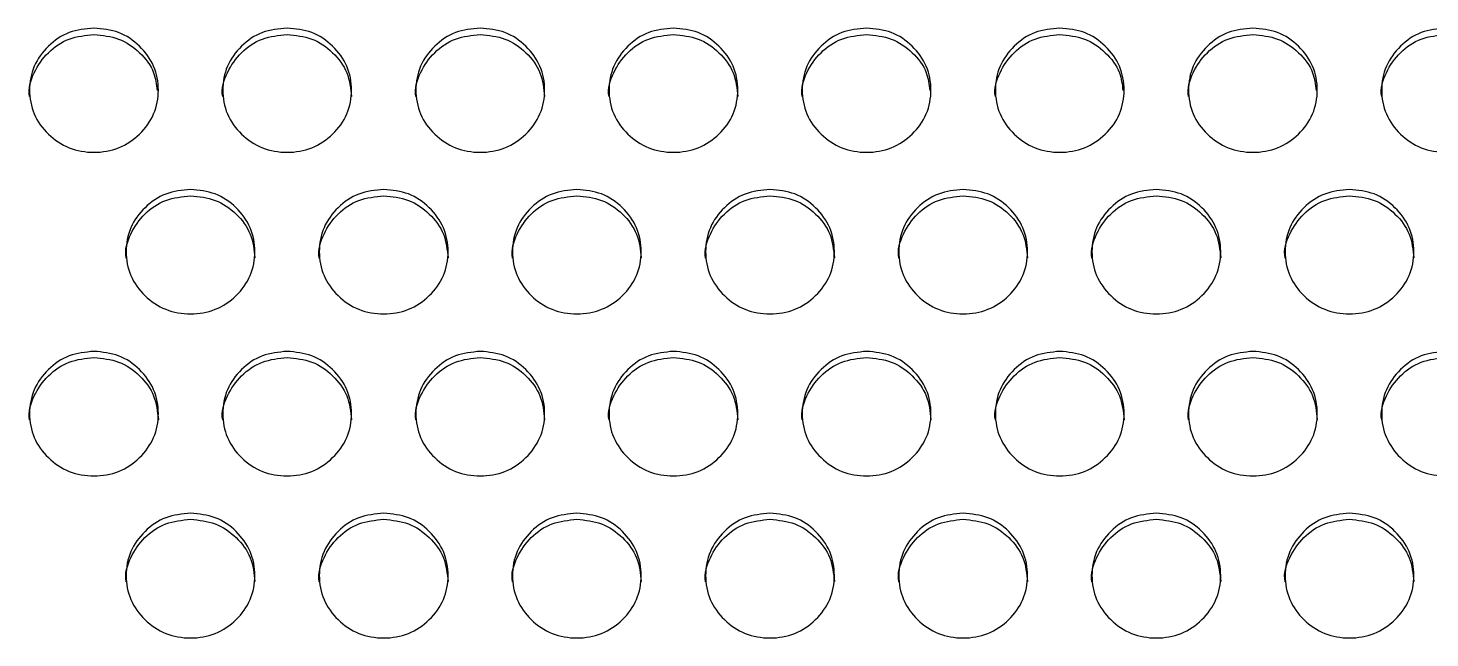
# Model space of a CAD drawing. Header units: millimetres. Extents: x 0.6 to 29.2, y 0.5 to 20.5.
# Drawn here: x 15.987 to 16.568, y 10.873 to 11.125 of the extents above; entities that cross this region are included whole.
import ezdxf

# ---------------------------------------------------------------- set-up
doc = ezdxf.new("R2010")
doc.units = ezdxf.units.MM

msp = doc.modelspace()

# ---------------------------------------------------------------- linework, layer by layer
for points, knots in [([(16.01468, 11.12533), (16.01819, 11.12499), (16.02521, 11.12431), (16.03397, 11.11819), (16.04011, 11.1098), (16.04197, 11.09963), (16.04011, 11.08948), (16.03398, 11.08102), (16.02522, 11.07511), (16.01468, 11.07331), (16.00415, 11.07511), (15.99538, 11.08102), (15.98926, 11.08948), (15.9874, 11.09963), (15.98926, 11.10979), (15.99538, 11.11818), (16.00415, 11.12429), (16.01117, 11.12498), (16.01468, 11.12533)], [0, 0, 0, 0, 0.062437, 0.124974, 0.187531, 0.249981, 0.312541, 0.374985, 0.437549, 0.499993, 0.562545, 0.624997, 0.687553, 0.750005, 0.812563, 0.87501, 0.937472, 1, 1, 1, 1]), ([(16.09468, 11.12533), (16.09819, 11.12499), (16.10521, 11.12431), (16.11397, 11.11819), (16.12011, 11.1098), (16.12197, 11.09963), (16.12011, 11.08948), (16.11398, 11.08102), (16.10522, 11.07511), (16.09468, 11.07331), (16.08415, 11.07511), (16.07538, 11.08102), (16.06926, 11.08948), (16.0674, 11.09963), (16.06926, 11.10979), (16.07538, 11.11818), (16.08415, 11.12429), (16.09117, 11.12498), (16.09468, 11.12533)], [0, 0, 0, 0, 0.062436, 0.124972, 0.18753, 0.24998, 0.31254, 0.374985, 0.437548, 0.499992, 0.562544, 0.624996, 0.687552, 0.750004, 0.812563, 0.875009, 0.937472, 1, 1, 1, 1]), ([(16.17468, 11.12533), (16.17819, 11.12499), (16.18521, 11.12431), (16.19397, 11.11819), (16.20011, 11.1098), (16.20197, 11.09963), (16.20011, 11.08948), (16.19398, 11.08102), (16.18522, 11.07511), (16.17468, 11.07331), (16.16415, 11.07511), (16.15538, 11.08102), (16.14926, 11.08948), (16.1474, 11.09963), (16.14926, 11.10979), (16.15538, 11.11818), (16.16415, 11.12429), (16.17117, 11.12498), (16.17468, 11.12533)], [0, 0, 0, 0, 0.062437, 0.124973, 0.18753, 0.24998, 0.31254, 0.374984, 0.437548, 0.499992, 0.562544, 0.624997, 0.687552, 0.750004, 0.812563, 0.875009, 0.937472, 1, 1, 1, 1]), ([(16.25468, 11.12533), (16.25819, 11.12499), (16.26521, 11.12431), (16.27397, 11.11819), (16.28011, 11.1098), (16.28197, 11.09963), (16.28011, 11.08948), (16.27398, 11.08102), (16.26522, 11.07511), (16.25468, 11.07331), (16.24415, 11.07511), (16.23538, 11.08102), (16.22926, 11.08948), (16.2274, 11.09963), (16.22926, 11.10979), (16.23539, 11.11818), (16.24415, 11.12429), (16.25117, 11.12498), (16.25468, 11.12533)], [0, 0, 0, 0, 0.062437, 0.124974, 0.18753, 0.249981, 0.31254, 0.374985, 0.437549, 0.499993, 0.562545, 0.624997, 0.687552, 0.750004, 0.812563, 0.87501, 0.937472, 1, 1, 1, 1]), ([(16.33468, 11.12533), (16.33819, 11.12499), (16.34521, 11.12431), (16.35397, 11.11819), (16.36011, 11.1098), (16.36197, 11.09963), (16.36011, 11.08948), (16.35398, 11.08102), (16.34522, 11.07511), (16.33468, 11.07331), (16.32415, 11.07511), (16.31538, 11.08102), (16.30926, 11.08948), (16.3074, 11.09963), (16.30926, 11.10979), (16.31539, 11.11818), (16.32415, 11.12429), (16.33117, 11.12498), (16.33468, 11.12533)], [0, 0, 0, 0, 0.062437, 0.124973, 0.187531, 0.249981, 0.312541, 0.374985, 0.437549, 0.499993, 0.562545, 0.624997, 0.687553, 0.750005, 0.812563, 0.87501, 0.937472, 1, 1, 1, 1]), ([(16.41468, 11.12533), (16.41819, 11.12499), (16.42521, 11.12431), (16.43397, 11.11819), (16.44011, 11.1098), (16.44197, 11.09963), (16.44011, 11.08948), (16.43398, 11.08102), (16.42522, 11.07511), (16.41468, 11.07331), (16.40415, 11.07511), (16.39538, 11.08102), (16.38926, 11.08948), (16.3874, 11.09963), (16.38926, 11.10979), (16.39538, 11.11818), (16.40415, 11.12429), (16.41117, 11.12498), (16.41468, 11.12533)], [0, 0, 0, 0, 0.062437, 0.124973, 0.18753, 0.24998, 0.31254, 0.374985, 0.437548, 0.499993, 0.562544, 0.624997, 0.687552, 0.750004, 0.812563, 0.87501, 0.937472, 1, 1, 1, 1]), ([(16.49468, 11.12533), (16.49819, 11.12499), (16.50521, 11.12431), (16.51397, 11.11819), (16.52011, 11.1098), (16.52197, 11.09963), (16.52011, 11.08948), (16.51398, 11.08102), (16.50522, 11.07511), (16.49468, 11.07331), (16.48415, 11.07511), (16.47538, 11.08102), (16.46926, 11.08948), (16.4674, 11.09963), (16.46926, 11.10979), (16.47538, 11.11818), (16.48415, 11.12429), (16.49117, 11.12498), (16.49468, 11.12533)], [0, 0, 0, 0, 0.062437, 0.124973, 0.18753, 0.24998, 0.31254, 0.374984, 0.437549, 0.499992, 0.562544, 0.624997, 0.687552, 0.750004, 0.812563, 0.87501, 0.937472, 1, 1, 1, 1]), ([(16.57468, 11.12533), (16.57819, 11.12499), (16.58521, 11.12431), (16.59397, 11.11819), (16.60011, 11.1098), (16.60197, 11.09963), (16.60011, 11.08948), (16.59398, 11.08102), (16.58522, 11.07511), (16.57468, 11.07331), (16.56415, 11.07511), (16.55538, 11.08102), (16.54926, 11.08948), (16.5474, 11.09963), (16.54926, 11.10979), (16.55539, 11.11818), (16.56415, 11.12429), (16.57117, 11.12498), (16.57468, 11.12533)], [0, 0, 0, 0, 0.0624366, 0.124973, 0.1875302, 0.2499802, 0.3125402, 0.3749846, 0.4375481, 0.4999923, 0.5625443, 0.6249966, 0.6875523, 0.7500043, 0.8125631, 0.8750097, 0.9374712, 1, 1, 1, 1]), ([(15.98802, 11.09694), (15.98802, 11.09695), (15.98738, 11.10025), (15.98955, 11.10716), (15.99531, 11.11549), (16.00417, 11.1216), (16.01118, 11.1223), (16.01468, 11.12265)], [0, 0, 0, 0, 0.000444, 0.250486, 0.500132, 0.749907, 1, 1, 1, 1]), ([(16.01468, 11.12265), (16.0182, 11.12231), (16.02523, 11.12163), (16.03389, 11.11549), (16.03985, 11.10789), (16.04054, 11.10203), (16.04084, 11.09954)], [0, 0, 0, 0, 0.267294, 0.534956, 0.802634, 1, 1, 1, 1]), ([(16.06802, 11.09694), (16.06802, 11.09695), (16.06735, 11.10025), (16.06957, 11.10716), (16.0753, 11.11549), (16.08417, 11.1216), (16.09118, 11.1223), (16.09468, 11.12265)], [0, 0, 0, 0, 0.000445, 0.250487, 0.50013, 0.749908, 1, 1, 1, 1]), ([(16.09468, 11.12265), (16.09819, 11.12231), (16.10522, 11.12162), (16.11393, 11.11551), (16.12027, 11.10713), (16.12099, 11.10036), (16.12135, 11.09698)], [0, 0, 0, 0, 0.249956, 0.500261, 0.750581, 1, 1, 1, 1]), ([(16.14802, 11.09694), (16.14802, 11.09695), (16.14735, 11.10025), (16.14957, 11.10716), (16.1553, 11.11549), (16.16417, 11.1216), (16.17118, 11.1223), (16.17468, 11.12265)], [0, 0, 0, 0, 0.000445, 0.250487, 0.50013, 0.749908, 1, 1, 1, 1]), ([(16.17468, 11.12265), (16.17819, 11.12231), (16.18522, 11.12162), (16.19393, 11.11551), (16.20027, 11.10713), (16.20099, 11.10036), (16.20135, 11.09698)], [0, 0, 0, 0, 0.2499605, 0.5002608, 0.7505825, 1, 1, 1, 1]), ([(16.22802, 11.09694), (16.22802, 11.09695), (16.22735, 11.10025), (16.22957, 11.10716), (16.2353, 11.11549), (16.24417, 11.1216), (16.25118, 11.1223), (16.25468, 11.12265)], [0, 0, 0, 0, 0.000445, 0.250488, 0.500133, 0.749907, 1, 1, 1, 1]), ([(16.25468, 11.12265), (16.25819, 11.12231), (16.26522, 11.12162), (16.27393, 11.11551), (16.28027, 11.10713), (16.28099, 11.10036), (16.28135, 11.09698)], [0, 0, 0, 0, 0.24996, 0.500264, 0.750582, 1, 1, 1, 1]), ([(16.30802, 11.09694), (16.30802, 11.09695), (16.30736, 11.10025), (16.30956, 11.10716), (16.31531, 11.11549), (16.32417, 11.1216), (16.33118, 11.1223), (16.33468, 11.12265)], [0, 0, 0, 0, 0.000445, 0.250487, 0.500133, 0.749907, 1, 1, 1, 1]), ([(16.33468, 11.12265), (16.3382, 11.12231), (16.34523, 11.12163), (16.35389, 11.11549), (16.35985, 11.10789), (16.36054, 11.10203), (16.36084, 11.09954)], [0, 0, 0, 0, 0.267295, 0.534955, 0.802634, 1, 1, 1, 1]), ([(16.38802, 11.09694), (16.38802, 11.09695), (16.38735, 11.10025), (16.38957, 11.10716), (16.3953, 11.11549), (16.40417, 11.1216), (16.41118, 11.1223), (16.41468, 11.12265)], [0, 0, 0, 0, 0.0004453, 0.2504876, 0.5001315, 0.7499075, 1, 1, 1, 1]), ([(16.41468, 11.12265), (16.4182, 11.12231), (16.42523, 11.12163), (16.43389, 11.11549), (16.43985, 11.10789), (16.44054, 11.10203), (16.44084, 11.09954)], [0, 0, 0, 0, 0.267293, 0.534955, 0.802634, 1, 1, 1, 1]), ([(16.46802, 11.09694), (16.46802, 11.09695), (16.46736, 11.10025), (16.46956, 11.10716), (16.47531, 11.11549), (16.48417, 11.1216), (16.49118, 11.1223), (16.49468, 11.12265)], [0, 0, 0, 0, 0.000445, 0.250487, 0.500131, 0.749907, 1, 1, 1, 1]), ([(16.49468, 11.12265), (16.4982, 11.12231), (16.50523, 11.12163), (16.51389, 11.11549), (16.51985, 11.10789), (16.52054, 11.10203), (16.52084, 11.09954)], [0, 0, 0, 0, 0.267295, 0.534955, 0.802633, 1, 1, 1, 1]), ([(16.54802, 11.09694), (16.54802, 11.09695), (16.54736, 11.10025), (16.54956, 11.10716), (16.55531, 11.11549), (16.56417, 11.1216), (16.57118, 11.1223), (16.57468, 11.12265)], [0, 0, 0, 0, 0.000445, 0.250487, 0.500131, 0.749905, 1, 1, 1, 1]), ([(16.02802, 11.03014), (16.02802, 11.03015), (16.02735, 11.03345), (16.02957, 11.04038), (16.0353, 11.04872), (16.04417, 11.05484), (16.05118, 11.05554), (16.05468, 11.05588)], [0, 0, 0, 0, 0.0004475, 0.2504873, 0.5001343, 0.7499076, 1, 1, 1, 1]), ([(16.05468, 11.05852), (16.05819, 11.05818), (16.06521, 11.05749), (16.07397, 11.05136), (16.08011, 11.04296), (16.08197, 11.03278), (16.08011, 11.02261), (16.07398, 11.01415), (16.06522, 11.00822), (16.05468, 11.00642), (16.04415, 11.00822), (16.03538, 11.01415), (16.02926, 11.02261), (16.0274, 11.03278), (16.02926, 11.04296), (16.03539, 11.05136), (16.04415, 11.05747), (16.05117, 11.05817), (16.05468, 11.05852)], [0, 0, 0, 0, 0.0624373, 0.1249732, 0.1875306, 0.2499806, 0.3125402, 0.3749848, 0.437549, 0.4999932, 0.5625442, 0.6249974, 0.6875525, 0.7500045, 0.8125634, 0.8750101, 0.9374718, 1, 1, 1, 1]), ([(16.05468, 11.05588), (16.05819, 11.05554), (16.06522, 11.05486), (16.07393, 11.04873), (16.08027, 11.04034), (16.08099, 11.03357), (16.08135, 11.03018)], [0, 0, 0, 0, 0.24996, 0.500263, 0.750583, 1, 1, 1, 1]), ([(16.10802, 11.03014), (16.10802, 11.03015), (16.10739, 11.03345), (16.10955, 11.04038), (16.11531, 11.04872), (16.12417, 11.05484), (16.13118, 11.05554), (16.13468, 11.05588)], [0, 0, 0, 0, 0.000447, 0.250486, 0.500133, 0.749907, 1, 1, 1, 1]), ([(16.13468, 11.05852), (16.13819, 11.05818), (16.14521, 11.05749), (16.15397, 11.05136), (16.16011, 11.04296), (16.16197, 11.03278), (16.16011, 11.02261), (16.15398, 11.01415), (16.14522, 11.00822), (16.13468, 11.00642), (16.12415, 11.00822), (16.11538, 11.01415), (16.10926, 11.02261), (16.1074, 11.03278), (16.10926, 11.04296), (16.11539, 11.05136), (16.12415, 11.05747), (16.13117, 11.05817), (16.13468, 11.05852)], [0, 0, 0, 0, 0.062437, 0.124973, 0.187531, 0.249981, 0.31254, 0.374985, 0.437549, 0.499992, 0.562544, 0.624998, 0.687553, 0.750005, 0.812563, 0.87501, 0.937472, 1, 1, 1, 1]), ([(16.13468, 11.05588), (16.13819, 11.05554), (16.14522, 11.05486), (16.15393, 11.04873), (16.16027, 11.04034), (16.16099, 11.03357), (16.16135, 11.03018)], [0, 0, 0, 0, 0.24996, 0.500263, 0.750583, 1, 1, 1, 1]), ([(16.18802, 11.03014), (16.18802, 11.03015), (16.18739, 11.03345), (16.18955, 11.04038), (16.19531, 11.04872), (16.20417, 11.05484), (16.21118, 11.05554), (16.21468, 11.05588)], [0, 0, 0, 0, 0.000447, 0.250486, 0.500133, 0.749907, 1, 1, 1, 1]), ([(16.21468, 11.05852), (16.21819, 11.05818), (16.22521, 11.05749), (16.23397, 11.05136), (16.24011, 11.04296), (16.24197, 11.03278), (16.24011, 11.02261), (16.23398, 11.01415), (16.22522, 11.00822), (16.21468, 11.00642), (16.20415, 11.00822), (16.19538, 11.01415), (16.18926, 11.02261), (16.1874, 11.03278), (16.18926, 11.04296), (16.19539, 11.05136), (16.20415, 11.05747), (16.21117, 11.05817), (16.21468, 11.05852)], [0, 0, 0, 0, 0.062437, 0.124973, 0.187531, 0.249981, 0.312541, 0.374985, 0.437548, 0.499993, 0.562545, 0.624998, 0.687553, 0.750005, 0.812563, 0.87501, 0.937472, 1, 1, 1, 1]), ([(16.21468, 11.05588), (16.21819, 11.05554), (16.22522, 11.05486), (16.23393, 11.04873), (16.24027, 11.04034), (16.24099, 11.03357), (16.24135, 11.03018)], [0, 0, 0, 0, 0.24996, 0.500263, 0.750583, 1, 1, 1, 1]), ([(16.26802, 11.03014), (16.26802, 11.03015), (16.26739, 11.03345), (16.26955, 11.04038), (16.27531, 11.04872), (16.28417, 11.05484), (16.29118, 11.05554), (16.29468, 11.05588)], [0, 0, 0, 0, 0.000447, 0.250487, 0.500132, 0.749907, 1, 1, 1, 1]), ([(16.29468, 11.05852), (16.29819, 11.05818), (16.30521, 11.05749), (16.31397, 11.05136), (16.32011, 11.04296), (16.32197, 11.03278), (16.32011, 11.02261), (16.31398, 11.01415), (16.30522, 11.00822), (16.29468, 11.00642), (16.28415, 11.00822), (16.27538, 11.01415), (16.26926, 11.02261), (16.2674, 11.03278), (16.26926, 11.04296), (16.27538, 11.05136), (16.28415, 11.05747), (16.29117, 11.05817), (16.29468, 11.05852)], [0, 0, 0, 0, 0.062437, 0.124973, 0.18753, 0.249981, 0.31254, 0.374985, 0.437549, 0.499993, 0.562545, 0.624997, 0.687553, 0.750005, 0.812564, 0.87501, 0.937472, 1, 1, 1, 1]), ([(16.29468, 11.05588), (16.29819, 11.05554), (16.30522, 11.05486), (16.31393, 11.04873), (16.32027, 11.04034), (16.32099, 11.03357), (16.32135, 11.03018)], [0, 0, 0, 0, 0.2499604, 0.5002616, 0.7505824, 1, 1, 1, 1]), ([(16.34802, 11.03014), (16.34802, 11.03015), (16.34737, 11.03345), (16.34956, 11.04038), (16.35531, 11.04872), (16.36417, 11.05484), (16.37118, 11.05554), (16.37468, 11.05588)], [0, 0, 0, 0, 0.000447, 0.250487, 0.500132, 0.749908, 1, 1, 1, 1]), ([(16.37468, 11.05852), (16.37819, 11.05818), (16.38521, 11.05749), (16.39397, 11.05136), (16.40011, 11.04296), (16.40197, 11.03278), (16.40011, 11.02261), (16.39398, 11.01415), (16.38522, 11.00822), (16.37468, 11.00642), (16.36415, 11.00822), (16.35538, 11.01415), (16.34926, 11.02261), (16.3474, 11.03278), (16.34926, 11.04296), (16.35539, 11.05136), (16.36415, 11.05747), (16.37117, 11.05817), (16.37468, 11.05852)], [0, 0, 0, 0, 0.062437, 0.124973, 0.18753, 0.24998, 0.31254, 0.374985, 0.437548, 0.499993, 0.562545, 0.624997, 0.687552, 0.750004, 0.812563, 0.87501, 0.937472, 1, 1, 1, 1]), ([(16.37468, 11.05588), (16.37819, 11.05554), (16.38522, 11.05486), (16.39393, 11.04873), (16.40027, 11.04034), (16.40099, 11.03357), (16.40135, 11.03018)], [0, 0, 0, 0, 0.249958, 0.500262, 0.750582, 1, 1, 1, 1]), ([(16.42802, 11.03014), (16.42802, 11.03015), (16.42737, 11.03345), (16.42956, 11.04038), (16.43531, 11.04872), (16.44417, 11.05484), (16.45118, 11.05554), (16.45468, 11.05588)], [0, 0, 0, 0, 0.000447, 0.250487, 0.500132, 0.749907, 1, 1, 1, 1]), ([(16.45468, 11.05852), (16.45819, 11.05818), (16.46521, 11.05749), (16.47397, 11.05136), (16.48011, 11.04296), (16.48197, 11.03278), (16.48011, 11.02261), (16.47398, 11.01415), (16.46522, 11.00822), (16.45468, 11.00642), (16.44415, 11.00822), (16.43538, 11.01415), (16.42926, 11.02261), (16.4274, 11.03278), (16.42926, 11.04296), (16.43538, 11.05136), (16.44415, 11.05747), (16.45117, 11.05817), (16.45468, 11.05852)], [0, 0, 0, 0, 0.062437, 0.124973, 0.18753, 0.24998, 0.31254, 0.374985, 0.437548, 0.499992, 0.562544, 0.624997, 0.687553, 0.750004, 0.812563, 0.87501, 0.937472, 1, 1, 1, 1]), ([(16.45468, 11.05588), (16.45819, 11.05554), (16.46522, 11.05486), (16.47393, 11.04873), (16.48027, 11.04034), (16.48099, 11.03357), (16.48135, 11.03018)], [0, 0, 0, 0, 0.249958, 0.500262, 0.750582, 1, 1, 1, 1]), ([(16.50802, 11.03014), (16.50802, 11.03015), (16.50737, 11.03345), (16.50956, 11.04038), (16.51531, 11.04872), (16.52417, 11.05484), (16.53118, 11.05554), (16.53468, 11.05588)], [0, 0, 0, 0, 0.000447, 0.250487, 0.500134, 0.749907, 1, 1, 1, 1]), ([(16.53468, 11.05852), (16.53819, 11.05818), (16.54521, 11.05749), (16.55397, 11.05136), (16.56011, 11.04296), (16.56197, 11.03278), (16.56011, 11.02261), (16.55398, 11.01415), (16.54522, 11.00822), (16.53468, 11.00642), (16.52415, 11.00822), (16.51538, 11.01415), (16.50926, 11.02261), (16.5074, 11.03278), (16.50926, 11.04296), (16.51539, 11.05136), (16.52415, 11.05747), (16.53117, 11.05817), (16.53468, 11.05852)], [0, 0, 0, 0, 0.062437, 0.124973, 0.18753, 0.249981, 0.31254, 0.374985, 0.437549, 0.499993, 0.562545, 0.624997, 0.687553, 0.750005, 0.812563, 0.87501, 0.937472, 1, 1, 1, 1]), ([(16.53468, 11.05588), (16.53819, 11.05554), (16.54522, 11.05486), (16.55393, 11.04873), (16.56027, 11.04034), (16.56099, 11.03357), (16.56135, 11.03018)], [0, 0, 0, 0, 0.2499604, 0.5002616, 0.7505824, 1, 1, 1, 1]), ([(16.01468, 10.99151), (16.01819, 10.99117), (16.02521, 10.99048), (16.03397, 10.98435), (16.04011, 10.97593), (16.04197, 10.96573), (16.04011, 10.95556), (16.03398, 10.94708), (16.02522, 10.94114), (16.01468, 10.93934), (16.00415, 10.94115), (15.99538, 10.94708), (15.98926, 10.95555), (15.9874, 10.96574), (15.98926, 10.97593), (15.99538, 10.98434), (16.00415, 10.99046), (16.01117, 10.99116), (16.01468, 10.99151)], [0, 0, 0, 0, 0.062437, 0.124973, 0.187531, 0.249981, 0.312541, 0.374985, 0.437548, 0.499993, 0.562545, 0.624997, 0.687553, 0.750005, 0.812564, 0.87501, 0.937472, 1, 1, 1, 1]), ([(16.09468, 10.99151), (16.09819, 10.99117), (16.10521, 10.99048), (16.11397, 10.98435), (16.12011, 10.97593), (16.12197, 10.96573), (16.12011, 10.95556), (16.11398, 10.94708), (16.10522, 10.94114), (16.09468, 10.93934), (16.08415, 10.94115), (16.07538, 10.94708), (16.06926, 10.95555), (16.0674, 10.96574), (16.06926, 10.97593), (16.07538, 10.98434), (16.08415, 10.99046), (16.09117, 10.99116), (16.09468, 10.99151)], [0, 0, 0, 0, 0.062436, 0.124972, 0.18753, 0.24998, 0.31254, 0.374984, 0.437548, 0.499992, 0.562544, 0.624996, 0.687552, 0.750004, 0.812563, 0.875009, 0.937472, 1, 1, 1, 1]), ([(16.17468, 10.99151), (16.17819, 10.99117), (16.18521, 10.99048), (16.19397, 10.98435), (16.20011, 10.97593), (16.20197, 10.96573), (16.20011, 10.95556), (16.19398, 10.94708), (16.18522, 10.94114), (16.17468, 10.93934), (16.16415, 10.94115), (16.15538, 10.94708), (16.14926, 10.95555), (16.1474, 10.96574), (16.14926, 10.97593), (16.15538, 10.98434), (16.16415, 10.99046), (16.17117, 10.99116), (16.17468, 10.99151)], [0, 0, 0, 0, 0.0624372, 0.1249723, 0.1875305, 0.2499805, 0.3125403, 0.374984, 0.4375481, 0.4999923, 0.5625442, 0.6249963, 0.6875522, 0.7500043, 0.8125634, 0.8750092, 0.9374718, 1, 1, 1, 1]), ([(16.25468, 10.99151), (16.25819, 10.99117), (16.26521, 10.99048), (16.27397, 10.98435), (16.28011, 10.97593), (16.28197, 10.96573), (16.28011, 10.95556), (16.27398, 10.94708), (16.26522, 10.94114), (16.25468, 10.93934), (16.24415, 10.94115), (16.23538, 10.94708), (16.22926, 10.95555), (16.2274, 10.96574), (16.22926, 10.97593), (16.23539, 10.98434), (16.24415, 10.99046), (16.25117, 10.99116), (16.25468, 10.99151)], [0, 0, 0, 0, 0.062437, 0.124973, 0.187531, 0.249981, 0.31254, 0.374985, 0.437549, 0.499993, 0.562545, 0.624997, 0.687552, 0.750004, 0.812564, 0.87501, 0.937472, 1, 1, 1, 1]), ([(16.33468, 10.99151), (16.33819, 10.99117), (16.34521, 10.99048), (16.35397, 10.98435), (16.36011, 10.97593), (16.36197, 10.96573), (16.36011, 10.95556), (16.35398, 10.94708), (16.34522, 10.94114), (16.33468, 10.93934), (16.32415, 10.94115), (16.31538, 10.94708), (16.30926, 10.95555), (16.3074, 10.96574), (16.30926, 10.97593), (16.31539, 10.98434), (16.32415, 10.99046), (16.33117, 10.99116), (16.33468, 10.99151)], [0, 0, 0, 0, 0.062437, 0.124973, 0.187531, 0.249981, 0.312541, 0.374985, 0.437549, 0.499993, 0.562545, 0.624997, 0.687553, 0.750005, 0.812564, 0.87501, 0.937472, 1, 1, 1, 1]), ([(16.41468, 10.99151), (16.41819, 10.99117), (16.42521, 10.99048), (16.43397, 10.98435), (16.44011, 10.97593), (16.44197, 10.96573), (16.44011, 10.95556), (16.43398, 10.94708), (16.42522, 10.94114), (16.41468, 10.93934), (16.40415, 10.94115), (16.39538, 10.94708), (16.38926, 10.95555), (16.3874, 10.96574), (16.38926, 10.97593), (16.39538, 10.98434), (16.40415, 10.99046), (16.41117, 10.99116), (16.41468, 10.99151)], [0, 0, 0, 0, 0.062437, 0.124973, 0.18753, 0.249981, 0.31254, 0.374985, 0.437548, 0.499992, 0.562544, 0.624997, 0.687552, 0.750004, 0.812563, 0.87501, 0.937472, 1, 1, 1, 1]), ([(16.49468, 10.99151), (16.49819, 10.99117), (16.50521, 10.99048), (16.51397, 10.98435), (16.52011, 10.97593), (16.52197, 10.96573), (16.52011, 10.95556), (16.51398, 10.94708), (16.50522, 10.94114), (16.49468, 10.93934), (16.48415, 10.94115), (16.47538, 10.94708), (16.46926, 10.95555), (16.4674, 10.96574), (16.46926, 10.97593), (16.47538, 10.98434), (16.48415, 10.99046), (16.49117, 10.99116), (16.49468, 10.99151)], [0, 0, 0, 0, 0.062437, 0.124973, 0.18753, 0.249981, 0.31254, 0.374984, 0.437549, 0.499992, 0.562544, 0.624997, 0.687552, 0.750004, 0.812563, 0.87501, 0.937472, 1, 1, 1, 1]), ([(16.57468, 10.99151), (16.57819, 10.99117), (16.58521, 10.99048), (16.59397, 10.98435), (16.60011, 10.97593), (16.60197, 10.96573), (16.60011, 10.95556), (16.59398, 10.94708), (16.58522, 10.94114), (16.57468, 10.93934), (16.56415, 10.94115), (16.55538, 10.94708), (16.54926, 10.95555), (16.5474, 10.96574), (16.54926, 10.97593), (16.55539, 10.98434), (16.56415, 10.99046), (16.57117, 10.99116), (16.57468, 10.99151)], [0, 0, 0, 0, 0.062437, 0.124973, 0.18753, 0.24998, 0.31254, 0.374984, 0.437548, 0.499992, 0.562544, 0.624996, 0.687552, 0.750004, 0.812563, 0.87501, 0.937471, 1, 1, 1, 1]), ([(15.98802, 10.96315), (15.98802, 10.96316), (15.98738, 10.96647), (15.98955, 10.9734), (15.99531, 10.98175), (16.00417, 10.98788), (16.01118, 10.98858), (16.01468, 10.98893)], [0, 0, 0, 0, 0.000446, 0.250487, 0.500133, 0.749907, 1, 1, 1, 1]), ([(16.01468, 10.98893), (16.01819, 10.98859), (16.02522, 10.9879), (16.03393, 10.98177), (16.04027, 10.97336), (16.04099, 10.96658), (16.04135, 10.96319)], [0, 0, 0, 0, 0.2499601, 0.5002629, 0.750581, 1, 1, 1, 1]), ([(16.06802, 10.96315), (16.06802, 10.96316), (16.06735, 10.96646), (16.06957, 10.9734), (16.0753, 10.98175), (16.08417, 10.98788), (16.09118, 10.98858), (16.09468, 10.98893)], [0, 0, 0, 0, 0.000447, 0.250488, 0.500131, 0.749908, 1, 1, 1, 1]), ([(16.09468, 10.98893), (16.09819, 10.98859), (16.10522, 10.9879), (16.11393, 10.98177), (16.12027, 10.97336), (16.12099, 10.96658), (16.12135, 10.96319)], [0, 0, 0, 0, 0.249957, 0.500261, 0.75058, 1, 1, 1, 1]), ([(16.14802, 10.96315), (16.14802, 10.96316), (16.14735, 10.96646), (16.14957, 10.9734), (16.1553, 10.98175), (16.16417, 10.98788), (16.17118, 10.98858), (16.17468, 10.98893)], [0, 0, 0, 0, 0.000447, 0.250488, 0.500131, 0.749908, 1, 1, 1, 1]), ([(16.17468, 10.98893), (16.17819, 10.98859), (16.18522, 10.9879), (16.19393, 10.98177), (16.20027, 10.97336), (16.20099, 10.96658), (16.20135, 10.96319)], [0, 0, 0, 0, 0.249961, 0.50026, 0.750581, 1, 1, 1, 1]), ([(16.22802, 10.96315), (16.22802, 10.96316), (16.22735, 10.96646), (16.22957, 10.9734), (16.2353, 10.98175), (16.24417, 10.98788), (16.25118, 10.98858), (16.25468, 10.98893)], [0, 0, 0, 0, 0.000447, 0.250488, 0.500134, 0.749908, 1, 1, 1, 1]), ([(16.25468, 10.98893), (16.25819, 10.98859), (16.26522, 10.9879), (16.27393, 10.98177), (16.28027, 10.97336), (16.28099, 10.96658), (16.28135, 10.96319)], [0, 0, 0, 0, 0.2499604, 0.5002636, 0.7505807, 1, 1, 1, 1]), ([(16.30802, 10.96315), (16.30802, 10.96316), (16.30737, 10.96646), (16.30956, 10.9734), (16.31531, 10.98175), (16.32417, 10.98788), (16.33118, 10.98858), (16.33468, 10.98893)], [0, 0, 0, 0, 0.0004465, 0.2504877, 0.5001338, 0.7499075, 1, 1, 1, 1]), ([(16.33468, 10.98893), (16.33819, 10.98859), (16.34522, 10.9879), (16.35393, 10.98177), (16.36027, 10.97336), (16.36099, 10.96658), (16.36135, 10.96319)], [0, 0, 0, 0, 0.24996, 0.500261, 0.750581, 1, 1, 1, 1]), ([(16.38802, 10.96315), (16.38802, 10.96316), (16.38735, 10.96646), (16.38957, 10.9734), (16.3953, 10.98175), (16.40417, 10.98788), (16.41118, 10.98858), (16.41468, 10.98893)], [0, 0, 0, 0, 0.000447, 0.250488, 0.500133, 0.749908, 1, 1, 1, 1]), ([(16.41468, 10.98893), (16.41819, 10.98859), (16.42522, 10.9879), (16.43393, 10.98177), (16.44027, 10.97336), (16.44099, 10.96658), (16.44135, 10.96319)], [0, 0, 0, 0, 0.249958, 0.500262, 0.75058, 1, 1, 1, 1]), ([(16.46802, 10.96315), (16.46802, 10.96316), (16.46737, 10.96646), (16.46956, 10.9734), (16.47531, 10.98175), (16.48417, 10.98788), (16.49118, 10.98858), (16.49468, 10.98893)], [0, 0, 0, 0, 0.000446, 0.250488, 0.500132, 0.749908, 1, 1, 1, 1]), ([(16.49468, 10.98893), (16.49819, 10.98859), (16.50522, 10.9879), (16.51393, 10.98177), (16.52027, 10.97336), (16.52099, 10.96658), (16.52135, 10.96319)], [0, 0, 0, 0, 0.2499606, 0.5002619, 0.7505805, 1, 1, 1, 1]), ([(16.54802, 10.96315), (16.54802, 10.96316), (16.54737, 10.96646), (16.54956, 10.9734), (16.55531, 10.98175), (16.56417, 10.98788), (16.57118, 10.98858), (16.57468, 10.98893)], [0, 0, 0, 0, 0.000446, 0.250488, 0.500132, 0.749906, 1, 1, 1, 1]), ([(16.02802, 10.89616), (16.02802, 10.89617), (16.02735, 10.89948), (16.02957, 10.90643), (16.0353, 10.91479), (16.04417, 10.92093), (16.05118, 10.92163), (16.05468, 10.92198)], [0, 0, 0, 0, 0.000446, 0.250487, 0.500134, 0.749907, 1, 1, 1, 1]), ([(16.05468, 10.92451), (16.05819, 10.92417), (16.06521, 10.92348), (16.07397, 10.91733), (16.08011, 10.90891), (16.08197, 10.8987), (16.08011, 10.88851), (16.07398, 10.88001), (16.06522, 10.87407), (16.05468, 10.87227), (16.04415, 10.87408), (16.03538, 10.88002), (16.02926, 10.8885), (16.0274, 10.8987), (16.02926, 10.90891), (16.03539, 10.91733), (16.04415, 10.92346), (16.05117, 10.92416), (16.05468, 10.92451)], [0, 0, 0, 0, 0.062437, 0.124973, 0.187531, 0.249981, 0.31254, 0.374985, 0.437549, 0.499993, 0.562544, 0.624997, 0.687552, 0.750004, 0.812563, 0.87501, 0.937472, 1, 1, 1, 1]), ([(16.05468, 10.92198), (16.05819, 10.92163), (16.06522, 10.92095), (16.07393, 10.91481), (16.08027, 10.90639), (16.08099, 10.8996), (16.08135, 10.89621)], [0, 0, 0, 0, 0.24996, 0.500263, 0.750583, 1, 1, 1, 1]), ([(16.10802, 10.89616), (16.10802, 10.89617), (16.10738, 10.89948), (16.10955, 10.90643), (16.11531, 10.91479), (16.12417, 10.92093), (16.13118, 10.92163), (16.13468, 10.92198)], [0, 0, 0, 0, 0.000445, 0.250486, 0.500133, 0.749907, 1, 1, 1, 1]), ([(16.13468, 10.92451), (16.13819, 10.92417), (16.14521, 10.92348), (16.15397, 10.91733), (16.16011, 10.90891), (16.16197, 10.8987), (16.16011, 10.88851), (16.15398, 10.88001), (16.14522, 10.87407), (16.13468, 10.87227), (16.12415, 10.87408), (16.11538, 10.88002), (16.10926, 10.8885), (16.1074, 10.8987), (16.10926, 10.90891), (16.11539, 10.91733), (16.12415, 10.92346), (16.13117, 10.92416), (16.13468, 10.92451)], [0, 0, 0, 0, 0.062437, 0.124973, 0.187531, 0.249981, 0.31254, 0.374985, 0.437549, 0.499992, 0.562544, 0.624997, 0.687553, 0.750005, 0.812563, 0.87501, 0.937472, 1, 1, 1, 1]), ([(16.13468, 10.92198), (16.13819, 10.92163), (16.14522, 10.92095), (16.15393, 10.91481), (16.16027, 10.90639), (16.16099, 10.8996), (16.16135, 10.89621)], [0, 0, 0, 0, 0.24996, 0.500263, 0.750583, 1, 1, 1, 1]), ([(16.18802, 10.89616), (16.18802, 10.89617), (16.18738, 10.89948), (16.18955, 10.90643), (16.19531, 10.91479), (16.20417, 10.92093), (16.21118, 10.92163), (16.21468, 10.92198)], [0, 0, 0, 0, 0.000445, 0.250486, 0.500133, 0.749907, 1, 1, 1, 1]), ([(16.21468, 10.92451), (16.21819, 10.92417), (16.22521, 10.92348), (16.23397, 10.91733), (16.24011, 10.90891), (16.24197, 10.8987), (16.24011, 10.88851), (16.23398, 10.88001), (16.22522, 10.87407), (16.21468, 10.87227), (16.20415, 10.87408), (16.19538, 10.88002), (16.18926, 10.8885), (16.1874, 10.8987), (16.18926, 10.90891), (16.19539, 10.91733), (16.20415, 10.92346), (16.21117, 10.92416), (16.21468, 10.92451)], [0, 0, 0, 0, 0.062437, 0.124973, 0.187531, 0.249981, 0.312541, 0.374985, 0.437548, 0.499993, 0.562545, 0.624998, 0.687553, 0.750005, 0.812563, 0.87501, 0.937472, 1, 1, 1, 1]), ([(16.21468, 10.92198), (16.21819, 10.92163), (16.22522, 10.92095), (16.23393, 10.91481), (16.24027, 10.90639), (16.24099, 10.8996), (16.24135, 10.89621)], [0, 0, 0, 0, 0.24996, 0.500263, 0.750583, 1, 1, 1, 1]), ([(16.26802, 10.89616), (16.26802, 10.89617), (16.26738, 10.89948), (16.26955, 10.90643), (16.27531, 10.91479), (16.28417, 10.92093), (16.29118, 10.92163), (16.29468, 10.92198)], [0, 0, 0, 0, 0.000445, 0.250487, 0.500131, 0.749907, 1, 1, 1, 1]), ([(16.29468, 10.92451), (16.29819, 10.92417), (16.30521, 10.92348), (16.31397, 10.91733), (16.32011, 10.90891), (16.32197, 10.8987), (16.32011, 10.88851), (16.31398, 10.88001), (16.30522, 10.87407), (16.29468, 10.87227), (16.28415, 10.87408), (16.27538, 10.88002), (16.26926, 10.8885), (16.2674, 10.8987), (16.26926, 10.90891), (16.27538, 10.91733), (16.28415, 10.92346), (16.29117, 10.92416), (16.29468, 10.92451)], [0, 0, 0, 0, 0.062437, 0.124973, 0.187531, 0.249981, 0.31254, 0.374985, 0.437549, 0.499992, 0.562545, 0.624997, 0.687553, 0.750005, 0.812564, 0.87501, 0.937472, 1, 1, 1, 1]), ([(16.29468, 10.92198), (16.29819, 10.92163), (16.30522, 10.92095), (16.31393, 10.91481), (16.32027, 10.90639), (16.32099, 10.8996), (16.32135, 10.89621)], [0, 0, 0, 0, 0.2499605, 0.5002613, 0.7505824, 1, 1, 1, 1]), ([(16.34802, 10.89616), (16.34802, 10.89617), (16.34737, 10.89948), (16.34956, 10.90643), (16.35531, 10.91479), (16.36417, 10.92093), (16.37118, 10.92163), (16.37468, 10.92198)], [0, 0, 0, 0, 0.000446, 0.250487, 0.500132, 0.749907, 1, 1, 1, 1]), ([(16.37468, 10.92451), (16.37819, 10.92417), (16.38521, 10.92348), (16.39397, 10.91733), (16.40011, 10.90891), (16.40197, 10.8987), (16.40011, 10.88851), (16.39398, 10.88001), (16.38522, 10.87407), (16.37468, 10.87227), (16.36415, 10.87408), (16.35538, 10.88002), (16.34926, 10.8885), (16.3474, 10.8987), (16.34926, 10.90891), (16.35539, 10.91733), (16.36415, 10.92346), (16.37117, 10.92416), (16.37468, 10.92451)], [0, 0, 0, 0, 0.0624366, 0.1249729, 0.1875303, 0.2499803, 0.31254, 0.3749848, 0.4375483, 0.4999925, 0.5625446, 0.6249965, 0.6875521, 0.7500042, 0.8125632, 0.8750098, 0.9374718, 1, 1, 1, 1]), ([(16.37468, 10.92198), (16.37819, 10.92163), (16.38522, 10.92095), (16.39393, 10.91481), (16.40027, 10.90639), (16.40099, 10.8996), (16.40135, 10.89621)], [0, 0, 0, 0, 0.2499585, 0.5002618, 0.750582, 1, 1, 1, 1]), ([(16.42802, 10.89616), (16.42802, 10.89617), (16.42737, 10.89948), (16.42956, 10.90643), (16.43531, 10.91479), (16.44417, 10.92093), (16.45118, 10.92163), (16.45468, 10.92198)], [0, 0, 0, 0, 0.000446, 0.250487, 0.500131, 0.749907, 1, 1, 1, 1]), ([(16.45468, 10.92451), (16.45819, 10.92417), (16.46521, 10.92348), (16.47397, 10.91733), (16.48011, 10.90891), (16.48197, 10.8987), (16.48011, 10.88851), (16.47398, 10.88001), (16.46522, 10.87407), (16.45468, 10.87227), (16.44415, 10.87408), (16.43538, 10.88002), (16.42926, 10.8885), (16.4274, 10.8987), (16.42926, 10.90891), (16.43538, 10.91733), (16.44415, 10.92346), (16.45117, 10.92416), (16.45468, 10.92451)], [0, 0, 0, 0, 0.062437, 0.124973, 0.18753, 0.24998, 0.31254, 0.374985, 0.437548, 0.499992, 0.562544, 0.624997, 0.687552, 0.750004, 0.812563, 0.87501, 0.937472, 1, 1, 1, 1]), ([(16.45468, 10.92198), (16.45819, 10.92163), (16.46522, 10.92095), (16.47393, 10.91481), (16.48027, 10.90639), (16.48099, 10.8996), (16.48135, 10.89621)], [0, 0, 0, 0, 0.2499585, 0.5002618, 0.750582, 1, 1, 1, 1]), ([(16.50802, 10.89616), (16.50802, 10.89617), (16.50737, 10.89948), (16.50956, 10.90643), (16.51531, 10.91479), (16.52417, 10.92093), (16.53118, 10.92163), (16.53468, 10.92198)], [0, 0, 0, 0, 0.000446, 0.250487, 0.500133, 0.749907, 1, 1, 1, 1]), ([(16.53468, 10.92451), (16.53819, 10.92417), (16.54521, 10.92348), (16.55397, 10.91733), (16.56011, 10.90891), (16.56197, 10.8987), (16.56011, 10.88851), (16.55398, 10.88001), (16.54522, 10.87407), (16.53468, 10.87227), (16.52415, 10.87408), (16.51538, 10.88002), (16.50926, 10.8885), (16.5074, 10.8987), (16.50926, 10.90891), (16.51539, 10.91733), (16.52415, 10.92346), (16.53117, 10.92416), (16.53468, 10.92451)], [0, 0, 0, 0, 0.062437, 0.124973, 0.187531, 0.249981, 0.31254, 0.374985, 0.437549, 0.499992, 0.562545, 0.624997, 0.687553, 0.750005, 0.812563, 0.87501, 0.937472, 1, 1, 1, 1]), ([(16.53468, 10.92198), (16.53819, 10.92163), (16.54522, 10.92095), (16.55393, 10.91481), (16.56027, 10.90639), (16.56099, 10.8996), (16.56135, 10.89621)], [0, 0, 0, 0, 0.2499605, 0.5002613, 0.7505824, 1, 1, 1, 1])]:
    msp.add_open_spline(points, degree=3, knots=knots)

doc.saveas('drawing.dxf')
